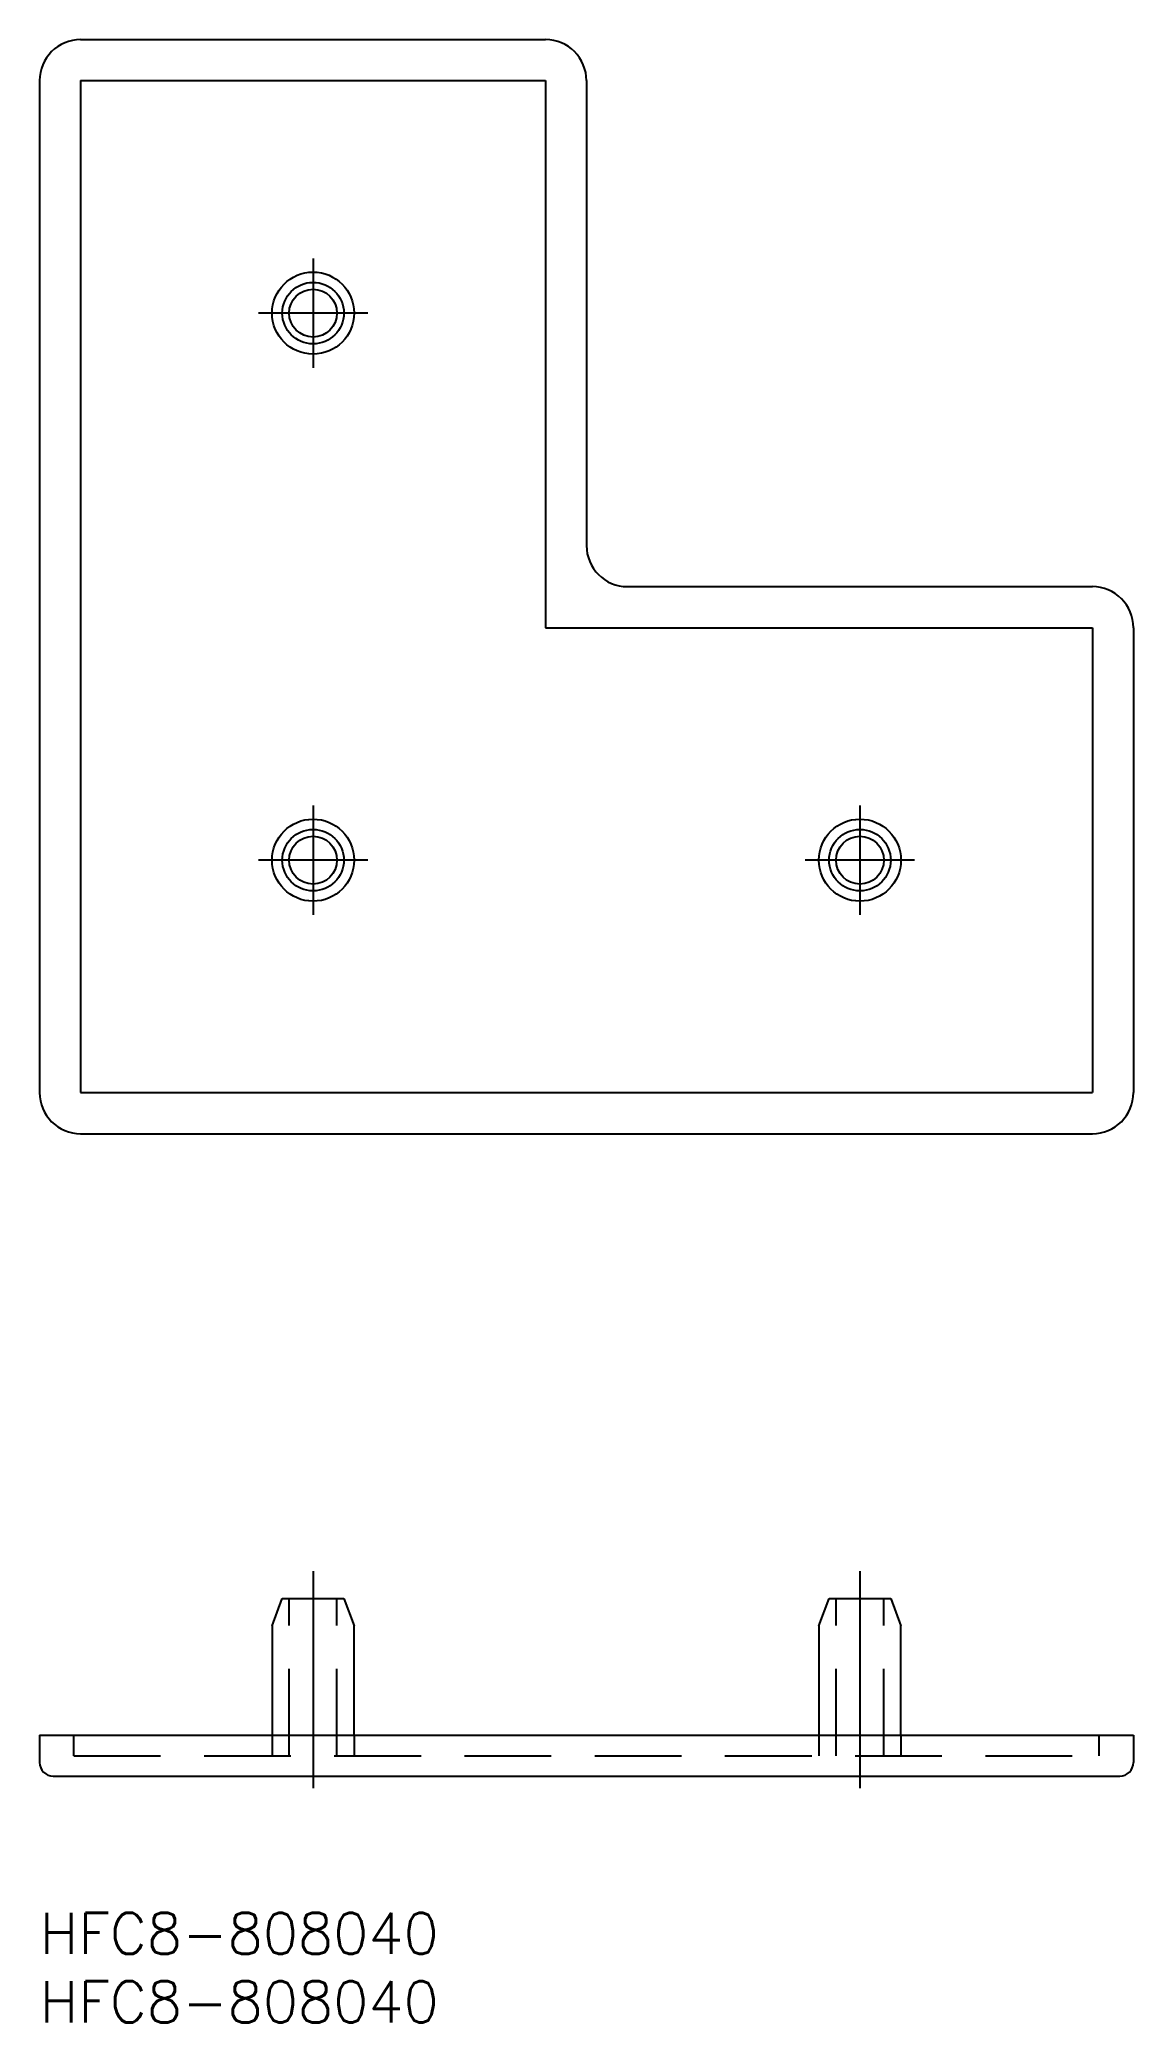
# Model space of a CAD drawing. Extents: x 0 to 80, y -8 to 137.
import ezdxf

# ---------------------------------------------------------------- set-up
doc = ezdxf.new("R2010")
doc.units = 0
doc.header["$LTSCALE"] = 0.5
doc.linetypes.add('CENTER', pattern=[50.8, 31.75, -6.35, 6.35, -6.35])
doc.linetypes.add('DASHED', pattern=[19.05, 12.7, -6.35])
for name, color, linetype in [('MSM_CENTER', 1, 'CENTER'), ('MSM_CONTINUOUS', 7, 'CONTINUOUS'), ('MSM_DASHED', 4, 'DASHED'), ('MSM_PART_NUMBER', 7, 'CONTINUOUS')]:
    doc.layers.add(name, color=color, linetype=linetype)
doc.styles.get("Standard").update_dxf_attribs({"font": 'txt.shx', "height": 3, "bigfont": 'bigfont.shx'})

# ---------------------------------------------------------------- blocks, each defined once
blk = doc.blocks.new('*U2')
at = {"layer": 'MSM_PART_NUMBER'}
blk.add_text('HFC8-808040', height=3, dxfattribs=at).set_placement((0, -3))
blk = doc.blocks.new('*U3')
at = {"layer": 'MSM_PART_NUMBER'}
blk.add_text('HFC8-808040', height=3, dxfattribs=at).set_placement((0, -8))

msp = doc.modelspace()

# ---------------------------------------------------------------- linework, layer by layer
at = {"layer": 'MSM_CENTER'}
for p, q in [((20, 120.98), (20, 112.98)), ((24, 116.98), (16, 116.98)), ((20, 80.98), (20, 72.98)), ((60, 80.98), (60, 72.98)), ((24, 76.98), (16, 76.98)), ((64, 76.98), (56, 76.98)), ((20, 25), (20, 8)), ((60, 25), (60, 8))]:
    msp.add_line(p, q, dxfattribs=at)
at = {"layer": 'MSM_CONTINUOUS'}
for p, q in [((3, 136.98), (37, 136.98)), ((0, 133.98), (0, 59.98)), ((3, 133.98), (3, 59.98)), ((3, 133.98), (37, 133.98)), ((37, 133.98), (37, 93.98)), ((40, 133.98), (40, 99.98)), ((43, 96.98), (77, 96.98)), ((37, 93.98), (77, 93.98)), ((77, 93.98), (77, 59.98)), ((80, 93.98), (80, 59.98)), ((3, 59.98), (77, 59.98)), ((3, 56.98), (77, 56.98)), ((17, 21), (17.75, 23)), ((17.75, 23), (22.25, 23)), ((22.25, 23), (23, 21)), ((57, 21), (57.75, 23)), ((57.75, 23), (62.25, 23)), ((62.25, 23), (63, 21)), ((17, 21), (17, 13)), ((23, 13), (23, 21)), ((57, 21), (57, 13)), ((63, 13), (63, 21)), ((0, 13), (0, 11)), ((0, 13), (80, 13)), ((80, 13), (80, 11)), ((1, 10), (79, 10))]:
    msp.add_line(p, q, dxfattribs=at)
for centre, radius in [((20, 116.98), 3), ((20, 116.98), 2.25), ((20, 116.98), 1.75), ((20, 76.98), 3), ((60, 76.98), 3), ((20, 76.98), 2.25), ((20, 76.98), 1.75), ((60, 76.98), 2.25), ((60, 76.98), 1.75)]:
    msp.add_circle(centre, radius, dxfattribs=at)
for centre, radius, start, end in [((3, 133.98), 3, 90, 180), ((37, 133.98), 3, 0, 90), ((43, 99.98), 3, 180, 270), ((77, 93.98), 3, 0, 90), ((3, 59.98), 3, 180, 270), ((77, 59.98), 3, 270, 0), ((1, 11), 1, 180, 270), ((79, 11), 1, 270, 0)]:
    msp.add_arc(centre, radius, start, end, dxfattribs=at)
at = {"layer": 'MSM_DASHED'}
for p, q in [((18.25, 11.5), (18.25, 23)), ((21.75, 11.5), (21.75, 23)), ((58.25, 11.5), (58.25, 23)), ((61.75, 11.5), (61.75, 23)), ((2.5, 11.5), (2.5, 13)), ((17, 13), (17, 11.5)), ((23, 13), (23, 11.5)), ((57, 13), (57, 11.5)), ((63, 13), (63, 11.5)), ((77.5, 11.5), (77.5, 13)), ((2.5, 11.5), (77.5, 11.5))]:
    msp.add_line(p, q, dxfattribs=at)

# ---------------------------------------------------------------- block references
at = {"layer": 'MSM_CONTINUOUS'}
for name in ['*U2', '*U3']:
    msp.add_blockref(name, (0, 0), dxfattribs=at)

doc.saveas('drawing.dxf')
